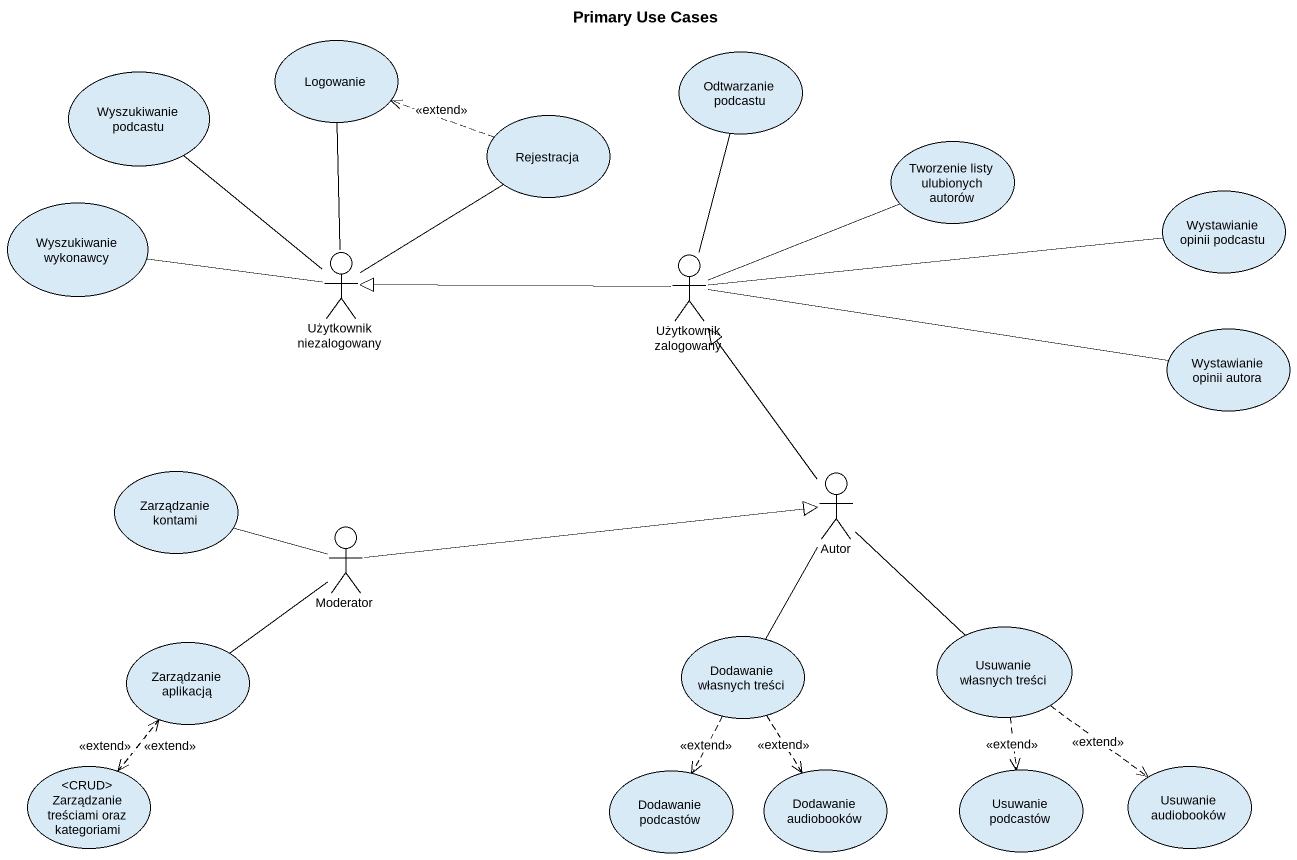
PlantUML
@startuml
title Primary Use Cases
usecase Logowanie
usecase "Odtwarzanie podcastu" as Odtwarzanie_podcastu
usecase "Wyszukiwanie podcastu" as Wyszukiwanie_podcastu
usecase Rejestracja
usecase "Tworzenie listy ulubionych autorów" as Tworzenie_listy_ulubionych
usecase "Wyszukiwanie wykonawcy" as Wyszukiwanie_wykonawcy
usecase "Wystawianie opinii podcastu" as Wystawianie_opinii_podcastu
actor "Użytkownik niezalogowany" as Użytkownik_niezalogowany
actor "Użytkownik zalogowany" as Użytkownik_zalogowany
usecase "Wystawianie opinii autora" as Wystawianie_opinii_autora
usecase "Zarządzanie kontami" as Zarządzanie_kontami
actor Autor
actor Moderator
usecase "Zarządzanie aplikacją" as Zarządzanie_aplikacją
usecase "Dodawanie własnych treści" as Dodawanie_własnych_treści
usecase "Usuwanie własnych treści" as Usuwanie_własnych_treści
usecase "<CRUD> Zarządzanie treściami oraz kategoriami" as CRUD_Zarządzanie_treściami
usecase "Dodawanie podcastów" as Dodawanie_podcastów
usecase "Dodawanie audiobooków" as Dodawanie_audiobooków
usecase "Usuwanie podcastów" as Usuwanie_podcastów
usecase "Usuwanie audiobooków" as Usuwanie_audiobooków
Odtwarzanie_podcastu -- Użytkownik_zalogowany
Rejestracja .left.> Logowanie : <<extend>>
Rejestracja -- Użytkownik_niezalogowany
Wystawianie_opinii_podcastu -left- Użytkownik_zalogowany
Użytkownik_niezalogowany -up- Logowanie
Użytkownik_niezalogowany -up- Wyszukiwanie_podcastu
Użytkownik_niezalogowany -left- Wyszukiwanie_wykonawcy
Użytkownik_zalogowany -right- Tworzenie_listy_ulubionych
Użytkownik_zalogowany -left-|> Użytkownik_niezalogowany
Wystawianie_opinii_autora -left- Użytkownik_zalogowany
Autor -up-|> Użytkownik_zalogowany
Autor -- Dodawanie_własnych_treści
Autor -- Usuwanie_własnych_treści
Moderator -left- Zarządzanie_kontami
Moderator -right-|> Autor
Moderator -- Zarządzanie_aplikacją
Zarządzanie_aplikacją ..> CRUD_Zarządzanie_treściami : <<extend>>
Dodawanie_własnych_treści ..> Dodawanie_podcastów : <<extend>>
Dodawanie_własnych_treści ..> Dodawanie_audiobooków : <<extend>>
Usuwanie_własnych_treści ..> Usuwanie_podcastów : <<extend>>
Usuwanie_własnych_treści ..> Usuwanie_audiobooków : <<extend>>
CRUD_Zarządzanie_treściami .up.> Zarządzanie_aplikacją : <<extend>>
@enduml
